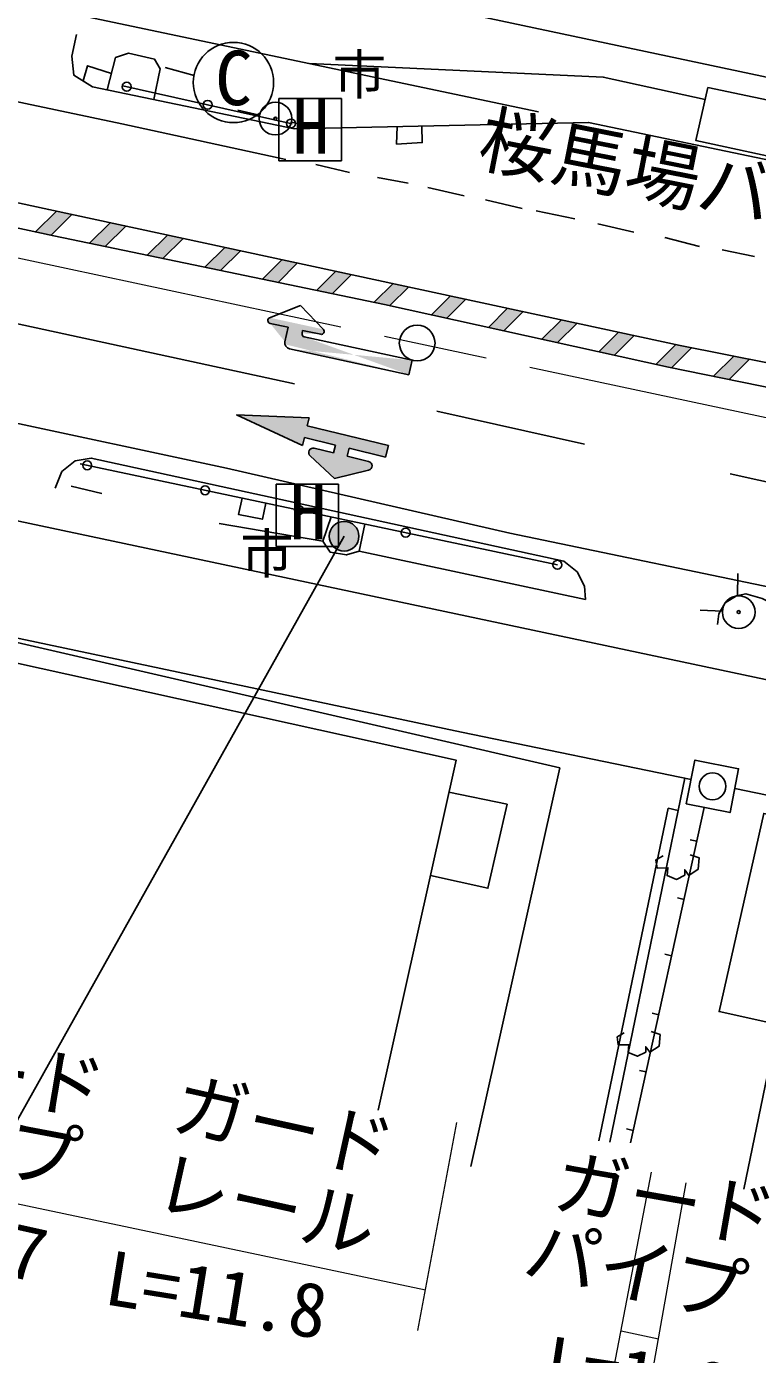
# Model space of a CAD drawing. Units: millimetres at full size, sheet at 1:1000; details may follow other scales. Extents: x 40000 to 680000, y 20000 to 380000.
# Drawn here: x 366691 to 391264, y 265624 to 310258 of the extents above; entities that cross this region are included whole.
import ezdxf
from ezdxf.enums import TextEntityAlignment as Align

# ---------------------------------------------------------------- set-up
doc = ezdxf.new("R2010")
doc.units = ezdxf.units.MM
doc.header["$LTSCALE"] = 1000
doc.linetypes.add('CHAIN', pattern=[18.5, 12, -1.5, 3.5, -1.5])
for name, color, linetype, lineweight in [('M-BGD', 7, 'Continuous', 25), ('M-BGD-EXST', 7, 'Continuous', 25), ('M-BMK', 2, 'CHAIN', 13), ('M-BMK-SRVR', 3, 'Continuous', 25), ('M-STR-HTXT', 7, 'Continuous', 13), ('M-STR-STRC', 7, 'Continuous', 25)]:
    doc.layers.add(name, color=color, linetype=linetype, lineweight=lineweight)
doc.layers.add('M-BMK-HTXT', color=7, linetype='Continuous')
doc.styles.add('ＭＳ ゴシック', font='')
doc.styles.get('ＭＳ ゴシック').set_extended_font_data('MS Gothic')

msp = doc.modelspace()

# ---------------------------------------------------------------- hatches: boundary and pattern name
at = {"layer": 'M-BGD'}
h = msp.add_hatch(color=256, dxfattribs=at)
edge = h.paths.add_edge_path()
edge.add_ellipse((375059, 307164), major_axis=(12.2, -48.5), ratio=1, start_angle=63.2595, end_angle=-116.7405)
msp.add_hatch(color=256, dxfattribs=at).paths.add_polyline_path([(390584, 290579, 0.41421), (390632, 290527, 0.41421)])
at = {"layer": 'M-STR-STRC'}
for points in [[(368219, 303940), (367694, 304053), (366992, 303356), (367517, 303243)], [(370030, 303551), (369505, 303664), (368810, 302974), (369338, 302864)], [(371955, 303137), (371430, 303250), (370747, 302572), (371276, 302463)], [(373881, 302724), (373356, 302837), (372684, 302170), (373213, 302061)], [(375806, 302311), (375281, 302423), (374622, 301769), (375150, 301659)], [(377617, 301922), (377092, 302034), (376444, 301391), (376972, 301281)], [(379542, 301507), (379017, 301620), (378381, 300989), (378722, 300918), (378907, 300877)], [(375379, 299578), (375378, 299585), (375379, 299582), (375378, 299589), (375378, 299585), (375377, 299592), (375378, 299589), (375377, 299596), (375377, 299592), (375376, 299599), (375377, 299596), (375376, 299603), (375376, 299599), (375376, 299606), (375376, 299603), (375375, 299610), (375376, 299606), (375375, 299613), (375375, 299610), (375375, 299617), (375375, 299613), (375375, 299620), (375375, 299617), (375375, 299624), (375375, 299620), (375375, 299627), (375375, 299624), (375376, 299631), (375375, 299627), (375376, 299634), (375376, 299631), (375376, 299638), (375376, 299634), (375376, 299641), (375376, 299638), (375377, 299644), (375376, 299641), (375377, 299648), (375377, 299644), (375378, 299651), (375377, 299648), (375378, 299655), (375378, 299651), (375379, 299658), (375378, 299655), (375380, 299662), (375379, 299658), (375486, 300151), (375380, 299662), (374880, 300282), (375486, 300151), (374879, 300282), (374880, 300282), (374878, 300282), (374879, 300282), (374876, 300283), (374878, 300282), (374874, 300283), (374876, 300283), (374873, 300284), (374874, 300283), (374871, 300284), (374873, 300284), (374869, 300285), (374871, 300284), (374868, 300285), (374869, 300285), (374866, 300286), (374868, 300285), (374864, 300286), (374866, 300286), (374863, 300287), (374864, 300286), (374861, 300288), (374863, 300287), (374860, 300288), (374861, 300288), (374858, 300289), (374860, 300288), (374856, 300290), (374858, 300289), (374855, 300291), (374856, 300290), (374853, 300292), (374855, 300291), (374852, 300292), (374853, 300292), (374850, 300293), (374852, 300292), (374849, 300294), (374850, 300293), (374847, 300295), (374849, 300294), (374846, 300296), (374847, 300295), (374844, 300297), (374846, 300296), (374843, 300298), (374844, 300297), (374842, 300299), (374843, 300298), (374840, 300300), (374842, 300299), (374839, 300301), (374840, 300300), (374837, 300302), (374839, 300301), (374836, 300303), (374837, 300302), (374835, 300305), (374836, 300303), (374833, 300306), (374835, 300305), (374832, 300307), (374833, 300306), (374831, 300308), (374832, 300307), (374830, 300309), (374831, 300308), (374829, 300311), (374830, 300309), (374827, 300312), (374829, 300311), (374826, 300313), (374827, 300312), (374825, 300315), (374826, 300313), (374824, 300316), (374825, 300315), (374823, 300317), (374824, 300316), (374822, 300319), (374823, 300317), (374821, 300320), (374822, 300319), (374820, 300321), (374821, 300320), (374819, 300323), (374820, 300321), (374818, 300324), (374819, 300323), (374817, 300326), (374818, 300324), (374816, 300327), (374817, 300326), (374815, 300329), (374816, 300327), (374814, 300330), (374815, 300329), (374813, 300332), (374814, 300330), (374812, 300333), (374813, 300332), (374812, 300335), (374812, 300333), (374811, 300336), (374812, 300335), (374810, 300338), (374811, 300336), (374809, 300340), (374810, 300338), (374809, 300341), (374809, 300340), (374808, 300343), (374809, 300341), (374807, 300344), (374808, 300343), (374807, 300346), (374807, 300344), (374806, 300348), (374807, 300346), (374806, 300349), (374806, 300348), (374805, 300351), (374806, 300349), (374805, 300353), (374805, 300351), (374804, 300354), (374805, 300353), (374804, 300356), (374804, 300354), (374803, 300358), (374804, 300356), (374803, 300360), (374803, 300358), (374803, 300361), (374803, 300360), (374802, 300363), (374803, 300361), (374802, 300365), (374802, 300363), (374802, 300366), (374802, 300365), (374802, 300368), (374802, 300366), (374802, 300370), (374802, 300368), (374801, 300372), (374802, 300370), (374801, 300373), (374801, 300372), (374801, 300375), (374801, 300373), (374801, 300377), (374801, 300375), (374801, 300379), (374801, 300377), (374801, 300380), (374801, 300379), (374801, 300382), (374801, 300380), (374801, 300384), (374801, 300382), (374801, 300386), (374801, 300384), (374801, 300387), (374801, 300386), (374802, 300389), (374801, 300387), (374802, 300391), (374802, 300389), (374802, 300393), (374802, 300391), (374802, 300394), (374802, 300393), (374802, 300396), (374802, 300394), (374803, 300398), (374802, 300396), (374803, 300399), (374803, 300398), (374803, 300401), (374803, 300399), (374804, 300403), (374803, 300401), (374804, 300405), (374804, 300403), (374805, 300406), (374804, 300405), (374805, 300408), (374805, 300406), (374806, 300410), (374805, 300408), (374806, 300411), (374806, 300410), (374807, 300413), (374806, 300411), (374807, 300415), (374807, 300413), (374808, 300416), (374807, 300415), (374809, 300418), (374808, 300416), (374809, 300419), (374809, 300418), (374810, 300421), (374809, 300419), (374811, 300423), (374810, 300421), (374812, 300424), (374811, 300423), (374812, 300426), (374812, 300424), (374813, 300427), (374812, 300426), (374814, 300429), (374813, 300427), (374815, 300430), (374814, 300429), (374816, 300432), (374815, 300430), (374817, 300433), (374816, 300432), (374818, 300435), (374817, 300433), (374819, 300436), (374818, 300435), (374820, 300438), (374819, 300436), (374821, 300439), (374820, 300438), (374822, 300440), (374821, 300439), (374823, 300442), (374822, 300440), (374824, 300443), (374823, 300442), (374825, 300444), (374824, 300443), (374826, 300446), (374825, 300444), (374827, 300447), (374826, 300446), (374829, 300448), (374827, 300447), (374830, 300450), (374829, 300448), (374831, 300451), (374830, 300450), (374832, 300452), (374831, 300451), (374834, 300453), (374832, 300452), (374835, 300454), (374834, 300453), (374836, 300456), (374835, 300454), (374838, 300457), (374836, 300456), (374839, 300458), (374838, 300457), (374840, 300459), (374839, 300458), (374842, 300460), (374840, 300459), (374843, 300461), (374842, 300460), (374844, 300462), (374843, 300461), (374846, 300463), (374844, 300462), (374847, 300464), (374846, 300463), (374849, 300465), (374847, 300464), (374850, 300466), (374849, 300465), (374852, 300467), (374850, 300466), (374853, 300467), (374852, 300467), (374855, 300468), (374853, 300467), (374857, 300469), (374855, 300468), (374858, 300470), (374857, 300469), (374860, 300470), (374858, 300470), (374861, 300471), (374860, 300470), (374863, 300472), (374861, 300471), (374864, 300473), (374863, 300472), (375899, 300880), (374864, 300473), (376673, 300081), (375899, 300880), (376673, 300080), (376673, 300081), (376675, 300079), (376673, 300080), (376676, 300078), (376675, 300079), (376677, 300077), (376676, 300078), (376678, 300075), (376677, 300077), (376679, 300074), (376678, 300075), (376680, 300073), (376679, 300074), (376681, 300071), (376680, 300073), (376682, 300070), (376681, 300071), (376683, 300068), (376682, 300070), (376684, 300067), (376683, 300068), (376685, 300065), (376684, 300067), (376686, 300064), (376685, 300065), (376687, 300062), (376686, 300064), (376688, 300061), (376687, 300062), (376689, 300059), (376688, 300061), (376690, 300058), (376689, 300059), (376690, 300056), (376690, 300058), (376691, 300055), (376690, 300056), (376692, 300053), (376691, 300055), (376693, 300052), (376692, 300053), (376693, 300050), (376693, 300052), (376694, 300048), (376693, 300050), (376695, 300047), (376694, 300048), (376695, 300045), (376695, 300047), (376696, 300043), (376695, 300045), (376696, 300042), (376696, 300043), (376697, 300040), (376696, 300042), (376697, 300038), (376697, 300040), (376698, 300037), (376697, 300038), (376698, 300035), (376698, 300037), (376699, 300033), (376698, 300035), (376699, 300032), (376699, 300033), (376699, 300030), (376699, 300032), (376700, 300028), (376699, 300030), (376700, 300027), (376700, 300028), (376700, 300025), (376700, 300027), (376700, 300023), (376700, 300025), (376701, 300021), (376700, 300023), (376701, 300020), (376701, 300021), (376701, 300018), (376701, 300020), (376701, 300016), (376701, 300018), (376701, 300014), (376701, 300016), (376701, 300013), (376701, 300014), (376701, 300011), (376701, 300013), (376701, 300009), (376701, 300011), (376701, 300007), (376701, 300009), (376701, 300006), (376701, 300007), (376701, 300004), (376701, 300006), (376701, 300002), (376701, 300004), (376701, 300000), (376701, 300002), (376700, 299999), (376701, 300000), (376700, 299997), (376700, 299999), (376700, 299995), (376700, 299997), (376700, 299994), (376700, 299995), (376699, 299992), (376700, 299994), (376699, 299990), (376699, 299992), (376698, 299988), (376699, 299990), (376698, 299987), (376698, 299988), (376698, 299985), (376698, 299987), (376697, 299983), (376698, 299985), (376697, 299982), (376697, 299983), (376696, 299980), (376697, 299982), (376696, 299978), (376696, 299980), (376695, 299977), (376696, 299978), (376694, 299975), (376695, 299977), (376694, 299973), (376694, 299975), (376693, 299972), (376694, 299973), (376692, 299970), (376693, 299972), (376692, 299969), (376692, 299970), (376691, 299967), (376692, 299969), (376690, 299966), (376691, 299967), (376689, 299964), (376690, 299966), (376688, 299962), (376689, 299964), (376688, 299961), (376688, 299962), (376687, 299959), (376688, 299961), (376686, 299958), (376687, 299959), (376685, 299957), (376686, 299958), (376684, 299955), (376685, 299957), (376683, 299954), (376684, 299955), (376682, 299952), (376683, 299954), (376681, 299951), (376682, 299952), (376680, 299949), (376681, 299951), (376679, 299948), (376680, 299949), (376677, 299947), (376679, 299948), (376676, 299945), (376677, 299947), (376675, 299944), (376676, 299945), (376674, 299943), (376675, 299944), (376673, 299942), (376674, 299943), (376672, 299940), (376673, 299942), (376670, 299939), (376672, 299940), (376669, 299938), (376670, 299939), (376668, 299937), (376669, 299938), (376666, 299936), (376668, 299937), (376665, 299934), (376666, 299936), (376664, 299933), (376665, 299934), (376662, 299932), (376664, 299933), (376661, 299931), (376662, 299932), (376660, 299930), (376661, 299931), (376658, 299929), (376660, 299930), (376657, 299928), (376658, 299929), (376655, 299927), (376657, 299928), (376654, 299926), (376655, 299927), (376652, 299925), (376654, 299926), (376651, 299925), (376652, 299925), (376649, 299924), (376651, 299925), (376648, 299923), (376649, 299924), (376646, 299922), (376648, 299923), (376645, 299921), (376646, 299922), (376643, 299921), (376645, 299921), (376641, 299920), (376643, 299921), (376640, 299919), (376641, 299920), (376638, 299918), (376640, 299919), (376637, 299918), (376638, 299918), (376635, 299917), (376637, 299918), (376633, 299917), (376635, 299917), (376632, 299916), (376633, 299917), (376630, 299916), (376632, 299916), (376628, 299915), (376630, 299916), (376627, 299915), (376628, 299915), (376625, 299914), (376627, 299915), (376623, 299914), (376625, 299914), (376622, 299913), (376623, 299914), (376620, 299913), (376622, 299913), (376618, 299913), (376620, 299913), (376616, 299912), (376618, 299913), (376615, 299912), (376616, 299912), (376613, 299912), (376615, 299912), (376611, 299912), (376613, 299912), (376609, 299912), (376611, 299912), (376608, 299912), (376609, 299912), (376606, 299911), (376608, 299912), (376604, 299911), (376606, 299911), (376602, 299911), (376604, 299911), (376601, 299911), (376602, 299911), (376599, 299911), (376601, 299911), (376597, 299911), (376599, 299911), (376596, 299911), (376597, 299911), (376594, 299912), (376596, 299911), (376592, 299912), (376594, 299912), (376590, 299912), (376592, 299912), (376589, 299912), (376590, 299912), (376587, 299912), (376589, 299912), (376585, 299913), (376587, 299912), (376583, 299913), (376585, 299913), (376582, 299913), (376583, 299913), (376580, 299914), (376582, 299913), (375974, 300045), (376580, 299914), (375953, 299947), (375974, 300045), (375953, 299945), (375953, 299947), (375952, 299944), (375953, 299945), (375952, 299942), (375952, 299944), (375952, 299940), (375952, 299942), (375952, 299938), (375952, 299940), (375951, 299937), (375952, 299938), (375951, 299935), (375951, 299937), (375951, 299933), (375951, 299935), (375951, 299931), (375951, 299933), (375951, 299930), (375951, 299931), (375951, 299928), (375951, 299930), (375951, 299926), (375951, 299928), (375951, 299924), (375951, 299926), (375951, 299923), (375951, 299924), (375951, 299921), (375951, 299923), (375951, 299919), (375951, 299921), (375951, 299917), (375951, 299919), (375951, 299916), (375951, 299917), (375952, 299914), (375951, 299916), (375952, 299912), (375952, 299914), (375952, 299911), (375952, 299912), (375952, 299909), (375952, 299911), (375953, 299907), (375952, 299909), (375953, 299905), (375953, 299907), (375953, 299904), (375953, 299905), (375954, 299902), (375953, 299904), (375954, 299900), (375954, 299902), (375955, 299899), (375954, 299900), (375955, 299897), (375955, 299899), (375956, 299895), (375955, 299897), (375956, 299894), (375956, 299895), (375957, 299892), (375956, 299894), (375957, 299890), (375957, 299892), (375958, 299889), (375957, 299890), (375959, 299887), (375958, 299889), (375959, 299886), (375959, 299887), (375960, 299884), (375959, 299886), (375961, 299882), (375960, 299884), (375962, 299881), (375961, 299882), (375962, 299879), (375962, 299881), (375963, 299878), (375962, 299879), (375964, 299876), (375963, 299878), (375965, 299875), (375964, 299876), (375966, 299873), (375965, 299875), (375967, 299872), (375966, 299873), (375968, 299870), (375967, 299872), (375969, 299869), (375968, 299870), (375970, 299867), (375969, 299869), (375971, 299866), (375970, 299867), (375972, 299865), (375971, 299866), (375973, 299863), (375972, 299865), (375974, 299862), (375973, 299863), (375975, 299861), (375974, 299862), (375976, 299859), (375975, 299861), (375977, 299858), (375976, 299859), (375979, 299857), (375977, 299858), (375980, 299855), (375979, 299857), (375981, 299854), (375980, 299855), (375982, 299853), (375981, 299854), (375984, 299852), (375982, 299853), (375985, 299851), (375984, 299852), (375986, 299849), (375985, 299851), (375988, 299848), (375986, 299849), (375989, 299847), (375988, 299848), (375990, 299846), (375989, 299847), (375992, 299845), (375990, 299846), (375993, 299844), (375992, 299845), (375995, 299843), (375993, 299844), (375996, 299842), (375995, 299843), (375998, 299841), (375996, 299842), (375999, 299840), (375998, 299841), (376001, 299839), (375999, 299840), (376002, 299839), (376001, 299839), (376004, 299838), (376002, 299839), (376005, 299837), (376004, 299838), (376007, 299836), (376005, 299837), (376008, 299835), (376007, 299836), (376010, 299835), (376008, 299835), (376011, 299834), (376010, 299835), (376013, 299833), (376011, 299834), (376015, 299833), (376013, 299833), (376016, 299832), (376015, 299833), (376018, 299831), (376016, 299832), (376020, 299831), (376018, 299831), (376021, 299830), (376020, 299831), (376023, 299830), (376021, 299830), (376025, 299829), (376023, 299830), (376026, 299829), (376025, 299829), (376028, 299828), (376026, 299829), (376030, 299828), (376028, 299828), (379652, 299044), (376030, 299828), (379546, 298555), (379652, 299044), (375533, 299424), (379546, 298555)], [(381465, 301092), (380941, 301205), (380301, 300570), (380823, 300454)], [(383389, 300677), (382864, 300790), (382217, 300147), (382739, 300032)], [(385198, 300286), (384673, 300399), (384019, 299749), (384541, 299634)], [(387122, 299871), (386597, 299984), (385935, 299326), (386457, 299211)], [(389051, 299461), (388663, 299538), (388521, 299569), (387851, 298904), (388269, 298811), (388375, 298790)], [(391002, 299073), (390470, 299179), (389788, 298502), (390318, 298394)], [(377470, 295816), (377534, 296083), (378764, 295785), (378857, 296172), (376125, 296834), (376190, 297101), (373749, 297205), (375967, 296180), (376032, 296447), (377081, 296193), (377016, 295926), (376365, 296084, 0.77336), (376228, 295828), (377048, 295069), (378192, 295349, 0.78564), (378192, 295641)], [(377867, 293126, 0.41421), (377367, 293626, 0.41421), (376867, 293126, 1)]]:
    msp.add_hatch(color=256, dxfattribs=at).paths.add_polyline_path(points)

# ---------------------------------------------------------------- linework, layer by layer
at = {"layer": 'M-BGD'}
for p, q in [((371351, 308887), (372324, 308616)), ((369933, 308264), (375626, 306992)), ((374522, 307284), (373791, 307448)), ((375596, 307044), (376328, 306880)), ((368496, 295560), (384539, 292167)), ((368187, 294807), (369223, 294568)), ((373170, 293559), (376654, 292960)), ((377874, 292630), (385478, 291004)), ((390592, 291125), (390603, 291875)), ((390085, 290606), (389336, 290645)), ((386300, 272763), (388823, 284995)), ((385932, 272804), (388258, 283984)), ((386998, 272736), (389475, 284010)), ((388258, 283984), (388600, 283913)), ((389002, 282926), (389226, 282877)), ((388571, 280968), (388796, 280919)), ((388155, 279074), (388380, 279025)), ((387720, 277093), (387944, 277043)), ((387297, 275169), (387522, 275120)), ((386865, 273204), (387090, 273154))]:
    msp.add_line(p, q, dxfattribs=at)
for points in [[(368365, 309987), (368212, 309265), (368284, 308624), (368907, 308237), (375696, 306823), (385585, 307034), (398416, 304356), (410673, 299535), (411591, 299244), (420802, 297301), (421387, 297315), (421790, 297691), (421881, 297976)], [(369406, 308133), (369683, 309219), (370116, 309367), (370993, 309157), (371179, 308836), (370965, 307808)], [(368595, 308431), (368743, 308940), (369545, 308676)], [(389508, 307810), (386079, 308560), (376208, 309012)], [(379147, 306896), (379130, 306310), (379997, 306356), (379985, 306914)], [(367653, 294742), (367875, 295297), (368331, 295665), (368864, 295753), (384755, 292291), (385200, 291929), (385448, 291448), (385478, 291004)], [(373935, 294410), (373816, 293858), (374621, 293700), (374735, 294240)], [(376937, 293775), (376654, 292960), (376895, 292595), (377446, 292499), (377874, 292630), (378065, 293536)], [(389923, 290156), (389966, 290520), (390174, 290885), (390560, 291119), (390879, 291185), (391418, 291032), (392318, 290580), (392628, 290448), (393572, 290240), (396656, 289644)], [(381623, 271943), (384620, 285340), (361662, 290641)], [(389034, 284952), (381312, 286544), (361671, 290693)], [(363320, 276071), (366220, 288893), (381133, 285603), (378513, 273837)], [(380894, 284528), (382849, 284118), (382203, 281294), (380269, 281724)], [(420149, 278238), (415551, 279241), (395555, 283606), (390503, 284648)], [(390805, 271181), (391955, 276719), (389975, 277147), (391474, 283810), (394925, 283115), (393668, 277340), (400868, 275938), (399316, 268372)], [(388091, 282381), (387853, 282245), (387896, 281974), (388252, 281982), (388226, 281720), (388540, 281593), (388820, 281737), (388820, 281915), (388955, 281728), (389269, 281932), (389303, 282321), (388998, 282423)], [(386781, 276434), (386543, 276298), (386586, 276027), (386942, 276035), (386916, 275773), (387230, 275646), (387510, 275790), (387510, 275968), (387646, 275781), (387959, 275985), (387993, 276374), (387688, 276476)]]:
    msp.add_lwpolyline(points, dxfattribs=at)
for points in [[(389597, 308209), (394450, 307192), (394071, 305373), (389198, 306426)], [(388872, 284129), (390344, 283840), (390633, 285312), (389161, 285601)]]:
    msp.add_lwpolyline(points, close=True, dxfattribs=at)
for centre, radius in [((370060, 308236), 150), ((372779, 307628), 150), ((375059, 307164), 550), ((375059, 307164), 50), ((375585, 307001), 150), ((368730, 295511), 150), ((372695, 294672), 150), ((375855, 294004), 150), ((379436, 293246), 150), ((384539, 292167), 150), ((390634, 290577), 550), ((390634, 290577), 50), ((389753, 284720), 450)]:
    msp.add_circle(centre, radius, dxfattribs=at)
at = {"layer": 'M-BGD-EXST'}
for p, q in [((377275, 307840), (375175, 307840)), ((375175, 307840), (375175, 305740)), ((377275, 305740), (377275, 307840)), ((375175, 305740), (377275, 305740)), ((377179, 294879), (375079, 294879)), ((375079, 294879), (375079, 292779)), ((377179, 292779), (377179, 294879)), ((375079, 292779), (377179, 292779))]:
    msp.add_line(p, q, dxfattribs=at)
msp.add_circle((373648, 308378), 1350, dxfattribs=at)
at = {"layer": 'M-BMK'}
msp.add_lwpolyline([(285242, 319383), (314797, 313431), (347431, 306540), (391924, 297036), (411864, 292986), (459979, 282690), (477071, 279190), (523956, 269184), (560774, 261412), (575777, 258191)], dxfattribs=at)
at = {"layer": 'M-BMK-SRVR'}
msp.add_circle((379824, 299620), 600, dxfattribs=at)
at = {"layer": 'M-STR-HTXT'}
for p, q in [((379849, 266429), (381154, 273415)), ((386322, 264550), (387705, 271750)), ((387683, 264706), (388865, 271393)), ((363158, 271366), (380104, 267798)), ((386680, 266413), (387938, 266148))]:
    msp.add_line(p, q, dxfattribs=at)
at = {"layer": 'M-STR-STRC'}
for p, q in [((376421, 305619), (377546, 305356)), ((378489, 305186), (379522, 304990)), ((380178, 304854), (381408, 304567)), ((382124, 304439), (383354, 304145)), ((367694, 304053), (366992, 303356)), ((383826, 304068), (385123, 303797)), ((368219, 303940), (367517, 303243)), ((369505, 303664), (368810, 302974)), ((370030, 303551), (369338, 302864)), ((385900, 303624), (387107, 303352)), ((371430, 303250), (370747, 302572)), ((371955, 303137), (371276, 302463)), ((388151, 303170), (389320, 302869)), ((373356, 302837), (372684, 302170)), ((373881, 302724), (373213, 302061)), ((390082, 302755), (391168, 302529)), ((375281, 302423), (374622, 301769)), ((375806, 302311), (375150, 301659)), ((377092, 302034), (376444, 301391)), ((377617, 301922), (376972, 301281)), ((379017, 301620), (378381, 300989)), ((379542, 301507), (378907, 300877)), ((392691, 288070), (330407, 301270)), ((375899, 300880), (374864, 300473)), ((376673, 300081), (375899, 300880)), ((380941, 301205), (380301, 300570)), ((381465, 301092), (380823, 300454)), ((382864, 300790), (382217, 300147)), ((383389, 300677), (382739, 300032)), ((384673, 300399), (384019, 299749)), ((374880, 300282), (375486, 300151)), ((375380, 299662), (375486, 300151)), ((375953, 299947), (375974, 300045)), ((375974, 300045), (376580, 299914)), ((385198, 300286), (384541, 299634)), ((386597, 299984), (385935, 299326)), ((379652, 299044), (376030, 299828)), ((387122, 299871), (386457, 299211)), ((388521, 299569), (387851, 298904)), ((379546, 298555), (375533, 299424)), ((389051, 299461), (388375, 298790)), ((390470, 299179), (389788, 298502)), ((391002, 299073), (390318, 298394)), ((379546, 298555), (379652, 299044)), ((380487, 297329), (385445, 296225)), ((373749, 297205), (376190, 297101)), ((375967, 296180), (373749, 297205)), ((376125, 296834), (376190, 297101)), ((378857, 296172), (376125, 296834)), ((375967, 296180), (376032, 296447)), ((377081, 296193), (376032, 296447)), ((377016, 295926), (376365, 296084)), ((377081, 296193), (377016, 295926)), ((377534, 296083), (377470, 295816)), ((378764, 295785), (377534, 296083)), ((378857, 296172), (378764, 295785)), ((377048, 295069), (376228, 295828)), ((378192, 295641), (377470, 295816)), ((377048, 295069), (378192, 295349)), ((390350, 295228), (395308, 294123)), ((377367, 293126), (361440, 264687))]:
    msp.add_line(p, q, dxfattribs=at)
for points in [[(461156, 290381), (460448, 290463), (461300, 293922), (395325, 307761), (313430, 325130)], [(312649, 321130), (315942, 318969), (317536, 318178), (319391, 317443), (323785, 316585), (337683, 313863), (351458, 310875), (369892, 306991), (375413, 305794)], [(309938, 316265), (315677, 315026), (320120, 314089), (325699, 312912), (335416, 310932), (344263, 309049), (357830, 306184), (367438, 304108), (378529, 301726), (388663, 299538), (399394, 297405), (408254, 295537), (417183, 293682), (420609, 292932), (427552, 290429), (430992, 289153), (441320, 285541), (445801, 284559), (458008, 281818), (459623, 281482)], [(459514, 280990), (458024, 281294), (451564, 282689), (446493, 283794), (440336, 285143), (435440, 286144), (430186, 287294), (426633, 288054), (420865, 290097), (416132, 291736), (412665, 292901), (409464, 294099), (407163, 294886), (401753, 296069), (388269, 298811), (378722, 300918), (367612, 303222), (357004, 305510), (348002, 307435), (342107, 308678), (331803, 310860), (325240, 312193), (315820, 314122), (312910, 315615)], [(369207, 313890), (368516, 310629), (383900, 307396)], [(308181, 312557), (317999, 310554), (325427, 308965), (334112, 307202), (349059, 304019), (375695, 298251)], [(408167, 288131), (404010, 288973), (392861, 291172), (382944, 293232), (373414, 295409), (357914, 298732), (340061, 302584), (330080, 304587), (319609, 306793), (306673, 309374)]]:
    msp.add_lwpolyline(points, dxfattribs=at)
msp.add_circle((377367, 293126), 500, dxfattribs=at)
for centre, radius, start, end in [((374901, 300379), 100, 111.4711, 257.781), ((376051, 299926), 100, 167.781, 257.781), ((376601, 300011), 100, 257.781, 44.091), ((375575, 299620), 200, 167.8454, 257.781), ((376330, 295938), 150, 76.376, 227.2442), ((378157, 295495), 150, 283.7573, 76.376)]:
    msp.add_arc(centre, radius, start, end, dxfattribs=at)

# ---------------------------------------------------------------- texts
at = {"layer": 'M-BGD-EXST', "style": 'ＭＳ ゴシック'}
msp.add_text('C', height=1833, rotation=358.508, dxfattribs=at).set_placement((372993, 307086), align=Align.BOTTOM_LEFT)
for s, height, p in [('市', 1320, (376985, 307591)), ('H', 1833, (375628, 305432)), ('H', 1833, (375532, 292471)), ('市', 1320, (373871, 291485))]:
    msp.add_text(s, height=height, dxfattribs=at).set_placement(p, align=Align.BOTTOM_LEFT)
at = {"layer": 'M-BMK-HTXT', "style": 'ＭＳ ゴシック'}
msp.add_text('桜馬場バス停', height=1833, rotation=348.848, dxfattribs=at).set_placement((381677, 305095), align=Align.BOTTOM_LEFT)
at = {"layer": 'M-STR-HTXT', "style": 'ＭＳ ゴシック'}
for s, rotation, p in [('ガード', 350.486, (361673, 274304)), ('ガード', 347.502, (371379, 272679)), ('パイプ', 349.334, (360834, 272093)), ('レール', 347.471, (370769, 270048)), ('ガード', 350.081, (384228, 270045)), ('L=4.7', 347.428, (360919, 268838)), ('パイプ', 347.943, (383198, 267796)), ('L=11.8', 350.851, (369155, 266779)), ('L=1.8', 351.254, (383928, 263897))]:
    msp.add_text(s, height=1833, rotation=rotation, dxfattribs=at).set_placement(p, align=Align.BOTTOM_LEFT)

doc.saveas('drawing.dxf')
